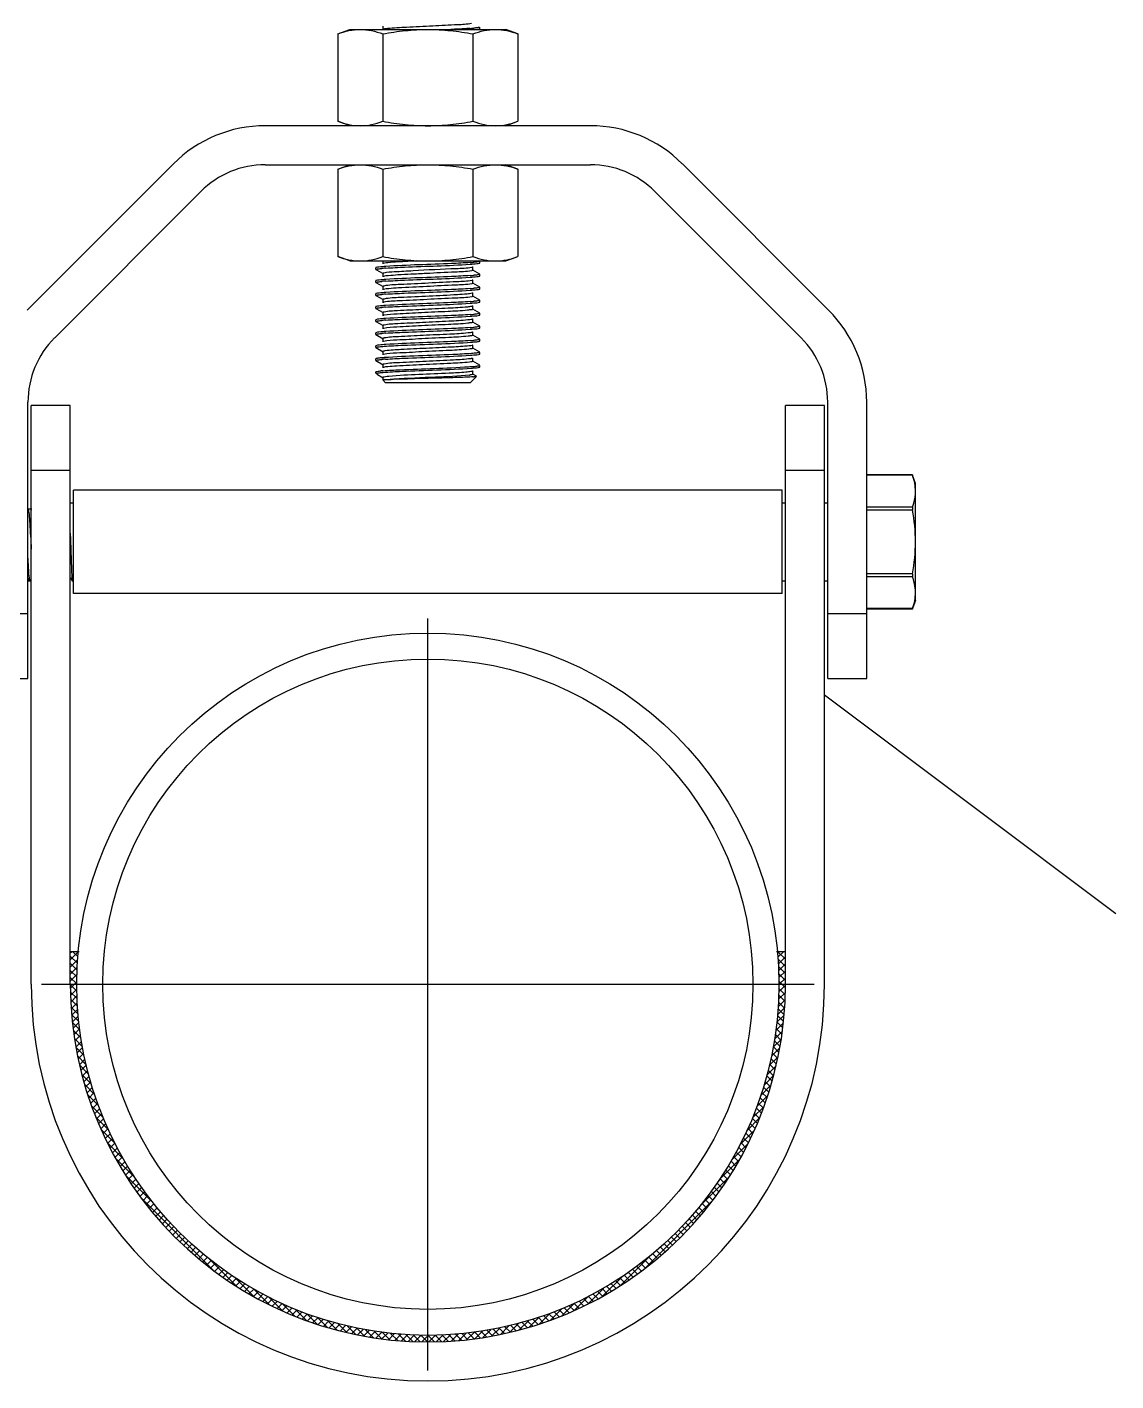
# Model space of a CAD drawing. Extents: x 27938 to 1507990, y 110129 to 923079.
# Drawn here: x 460858 to 462852, y 338932 to 341410 of the extents above; entities that cross this region are included whole.
import ezdxf

# ---------------------------------------------------------------- set-up
doc = ezdxf.new("R2010")
doc.units = 0
doc.header["$LTSCALE"] = 1000
doc.header["$MEASUREMENT"] = 0
doc.linetypes.add('CENTER', pattern=[50.8, 31.75, -6.35, 6.35, -6.35])
doc.styles.get("Standard").update_dxf_attribs({"font": 'gbenor.shx', "bigfont": 'gbcbig.shx'})
doc.dimstyles.get("Standard").update_dxf_attribs({"dimtxt": 0.18, "dimasz": 0.18, "dimexe": 0.18, "dimexo": 0.0625, "dimgap": 0.09, "dimtad": 0, "dimtih": 1, "dimtoh": 1, "dimdec": 4, "dimzin": 0, "dimdsep": 46, "dimtxsty": 'Standard', "dimcen": 0.09, "dimadec": 0, "dimazin": 0, "dimtfac": 1, "dimtdec": 4, "dimtofl": 0, "dimtmove": 0, "dimatfit": 3, "dimfxl": 1, "dimtolj": 1, "dimtzin": 0, "dimarcsym": 0})

msp = doc.modelspace()

# ---------------------------------------------------------------- hatches: boundary and pattern name
h = msp.add_hatch()
h.set_pattern_fill('ANSI37', color=256, scale=2.904, style=0)
h.set_pattern_definition([(45, (601191.733, 604978.367), (-6.51966594, 6.51966594), []), (135, (601191.733, 604978.367), (-6.51966594, -6.51966594), [])])
h.paths.add_polyline_path([(462246.9, 339717.8), (462232.3, 339717.8, -0.023186), (462235, 339658.3, -1), (460949.1, 339658.3, -0.023186), (460951.9, 339717.8), (460937.2, 339717.8), (460937.2, 339658.3, 1), (462246.9, 339658.3)])

# ---------------------------------------------------------------- linework, layer by layer
at = {"linetype": 'Continuous'}
for p, q in [((461427.1, 341398.1), (461449.2, 341406.1)), ((461427.1, 341398.1), (461427.1, 341238)), ((461449.2, 341406.1), (461735, 341406.1)), ((461509.6, 341398.1), (461509.6, 341238)), ((461509.7, 341411.9), (461509.7, 341405.9)), ((461674.6, 341398.1), (461674.6, 341238)), ((461687.1, 341407.1), (461687.3, 341407.4)), ((461687.3, 341407.4), (461687.3, 341410.4)), ((461687.3, 341407.4), (461687.3, 341410.4)), ((461757.1, 341398.1), (461735, 341406.1)), ((461757.1, 341398.1), (461757.1, 341238)), ((461889.7, 341229.9), (461294.4, 341229.9)), ((461449.2, 341229.9), (461427.1, 341238)), ((461735, 341229.9), (461757.1, 341238)), ((461126, 341160.2), (460858.1, 340892.3)), ((461294.4, 341158.5), (461889.7, 341158.5)), ((461427.1, 341150.4), (461449.2, 341158.5)), ((461427.1, 341150.4), (461427.1, 340990.3)), ((461509.6, 341150.4), (461509.6, 340990.3)), ((461674.6, 341150.4), (461674.6, 340990.3)), ((461757.1, 341150.4), (461735, 341158.5)), ((461757.1, 341150.4), (461757.1, 340990.3)), ((462326, 340892.3), (462058.1, 341160.2)), ((460908.7, 340841.8), (461176.5, 341109.7)), ((462007.6, 341109.7), (462275.5, 340841.8)), ((461449.2, 340982.3), (461427.1, 340990.3)), ((461449.2, 340982.3), (461735, 340982.3)), ((461497, 340970.1), (461496.8, 340969.8)), ((461496.8, 340966.9), (461496.8, 340969.8)), ((461496.8, 340966.9), (461496.8, 340969.8)), ((461509.7, 340983.2), (461509.7, 340977.3)), ((461674.4, 340965.4), (461674.4, 340971.3)), ((461687.1, 340978.5), (461687.3, 340978.8)), ((461687.3, 340978.8), (461687.3, 340981.7)), ((461687.3, 340978.8), (461687.3, 340981.7)), ((461735, 340982.3), (461757.1, 340990.3)), ((461497, 340946.3), (461496.8, 340946)), ((461496.8, 340943), (461496.8, 340946)), ((461496.8, 340943), (461496.8, 340946)), ((461497, 340966.6), (461510, 340959.1)), ((461509.7, 340959.4), (461509.7, 340953.5)), ((461687.1, 340958.2), (461674.2, 340965.7)), ((461674.4, 340941.6), (461674.4, 340947.5)), ((461687.1, 340954.7), (461687.3, 340954.9)), ((461687.3, 340954.9), (461687.3, 340957.9)), ((461687.3, 340954.9), (461687.3, 340957.9)), ((461497, 340922.5), (461496.8, 340922.2)), ((461496.8, 340919.2), (461496.8, 340922.2)), ((461496.8, 340919.2), (461496.8, 340922.2)), ((461497, 340942.8), (461510, 340935.3)), ((461497, 340919), (461510, 340911.5)), ((461509.7, 340935.6), (461509.7, 340929.6)), ((461673, 340940.8), (461672.4, 340940.7)), ((461687.1, 340934.4), (461674.2, 340941.9)), ((461674.4, 340917.7), (461674.4, 340923.7)), ((461687.1, 340930.9), (461687.3, 340931.1)), ((461687.3, 340931.1), (461687.3, 340934.1)), ((461687.3, 340931.1), (461687.3, 340934.1)), ((461497, 340898.7), (461496.8, 340898.4)), ((461496.8, 340895.4), (461496.8, 340898.4)), ((461496.8, 340895.4), (461496.8, 340898.4)), ((461497, 340895.2), (461510, 340887.7)), ((461509.7, 340911.8), (461509.7, 340905.8)), ((461673.3, 340917.1), (461672.4, 340916.9)), ((461687.1, 340910.6), (461674.2, 340918)), ((461687.1, 340886.7), (461674.2, 340894.2)), ((461674.4, 340893.9), (461674.4, 340899.9)), ((461687.1, 340907.1), (461687.3, 340907.3)), ((461687.3, 340907.3), (461687.3, 340910.3)), ((461687.3, 340907.3), (461687.3, 340910.3)), ((461497, 340874.8), (461496.8, 340874.6)), ((461496.8, 340871.6), (461496.8, 340874.6)), ((461496.8, 340871.6), (461496.8, 340874.6)), ((461497, 340871.3), (461510, 340863.9)), ((461509.7, 340888), (461509.7, 340882)), ((461687.1, 340862.9), (461674.2, 340870.4)), ((461674.4, 340870.1), (461674.4, 340876.1)), ((461687.1, 340883.2), (461687.3, 340883.5)), ((461687.3, 340883.5), (461687.3, 340886.5)), ((461687.3, 340883.5), (461687.3, 340886.5)), ((461497, 340851), (461496.8, 340850.8)), ((461496.8, 340847.8), (461496.8, 340850.8)), ((461496.8, 340847.8), (461496.8, 340850.8)), ((461497, 340847.5), (461510, 340840)), ((461509.7, 340864.2), (461509.7, 340858.2)), ((461687.1, 340839.1), (461674.2, 340846.6)), ((461674.4, 340846.3), (461674.4, 340852.3)), ((461687.1, 340859.4), (461687.3, 340859.7)), ((461687.3, 340859.7), (461687.3, 340862.7)), ((461687.3, 340859.7), (461687.3, 340862.7)), ((461497, 340827.2), (461496.8, 340827)), ((461496.8, 340824), (461496.8, 340827)), ((461496.8, 340824), (461496.8, 340827)), ((461497, 340823.7), (461510, 340816.2)), ((461509.7, 340840.3), (461509.7, 340834.4)), ((461687.1, 340815.3), (461674.2, 340822.8)), ((461674.4, 340822.5), (461674.4, 340828.4)), ((461687.1, 340835.6), (461687.3, 340835.9)), ((461687.3, 340835.9), (461687.3, 340838.9)), ((461687.3, 340835.9), (461687.3, 340838.9)), ((461497, 340803.4), (461496.8, 340803.1)), ((461496.8, 340800.2), (461496.8, 340803.1)), ((461496.8, 340800.2), (461496.8, 340803.1)), ((461497, 340799.9), (461510, 340792.4)), ((461509.7, 340816.5), (461509.7, 340810.6)), ((461687.1, 340791.5), (461674.2, 340799)), ((461674.4, 340798.7), (461674.4, 340804.6)), ((461687.1, 340811.8), (461687.3, 340812.1)), ((461687.3, 340812.1), (461687.3, 340815)), ((461687.3, 340812.1), (461687.3, 340815)), ((461496.8, 340779.3), (461496.9, 340779.4)), ((461496.8, 340777.2), (461496.8, 340779.3)), ((461496.8, 340777.2), (461499.5, 340777.2)), ((461496.9, 340779.4), (461497, 340779.6)), ((461498.9, 340775.1), (461499.8, 340774.5)), ((461499.8, 340774.5), (461510, 340768.6)), ((461509.7, 340792.7), (461509.7, 340786.8)), ((461669.5, 340759.4), (461681.1, 340771)), ((461674.2, 340780.5), (461675.3, 340781.1)), ((461681, 340771.2), (461674.2, 340775.2)), ((461674.4, 340774.9), (461674.4, 340780.8)), ((461687.1, 340788), (461687.3, 340788.3)), ((461687.2, 340791), (461687.2, 340791.1)), ((461687.3, 340788.3), (461687.3, 340791.2)), ((461687.3, 340788.3), (461687.3, 340791.2)), ((461509.7, 340768.9), (461509.7, 340764.4)), ((461515.3, 340764.4), (461509.7, 340764.4)), ((461514.7, 340759.4), (461509.7, 340764.4)), ((461669.5, 340759.4), (461514.7, 340759.4)), ((460859.8, 340217.9), (460859.8, 340723.9)), ((462324.3, 340217.9), (462324.3, 340723.9)), ((462395.8, 340217.9), (462395.8, 340723.9)), ((460937.2, 340718), (460865.8, 340718)), ((460865.8, 339658.3), (460865.8, 340718)), ((460937.2, 339658.3), (460937.2, 340718)), ((462318.4, 340718), (462246.9, 340718)), ((462246.9, 339658.3), (462246.9, 340718)), ((462318.4, 339658.3), (462318.4, 340718)), ((460937.2, 340598.9), (460865.8, 340598.9)), ((462318.4, 340598.9), (462246.9, 340598.9)), ((462479.4, 340590.7), (462395.8, 340590.7)), ((462479.6, 340589.9), (462395.8, 340589.9)), ((462479.4, 340590.7), (462479.6, 340589.9)), ((462485.1, 340575.1), (462479.6, 340589.9)), ((462485.1, 340360.8), (462485.1, 340575.1)), ((462241, 340562.6), (460943.2, 340562.6)), ((460943.2, 340373.3), (460943.2, 340562.6)), ((462241, 340373.3), (462241, 340562.6)), ((460860.2, 340527.8), (460859.8, 340528.3)), ((460865, 340528), (460859.8, 340528)), ((460865.8, 340529.7), (460864.9, 340528)), ((460937.2, 340539.4), (460943.2, 340539.4)), ((460937.2, 340539.4), (460943.2, 340539.4)), ((462241, 340539.4), (462246.9, 340539.4)), ((462241, 340539.4), (462246.9, 340539.4)), ((462318.4, 340539.4), (462324.3, 340539.4)), ((462318.4, 340539.4), (462324.3, 340539.4)), ((462479.6, 340531.5), (462395.8, 340531.5)), ((462479.6, 340526.3), (462395.8, 340526.3)), ((460859.8, 340398.5), (460860.9, 340396.7)), ((460864, 340396.7), (460865.8, 340399.8)), ((460937.2, 340401.6), (460938.1, 340401.6)), ((460937.8, 340401.8), (460937.9, 340401.6)), ((460937.9, 340401.6), (460940.8, 340396.5)), ((462479.6, 340409.5), (462395.8, 340409.5)), ((462479.6, 340404.3), (462395.8, 340404.3)), ((460860.9, 340396.7), (460861.1, 340396.5)), ((460861.1, 340396.5), (460863.7, 340396.5)), ((460861.1, 340396.5), (460863.7, 340396.5)), ((460864, 340396.7), (460863.7, 340396.5)), ((460940.8, 340396.5), (460940.9, 340396.5)), ((460940.9, 340396.5), (460943.2, 340396.5)), ((460940.9, 340396.5), (460943.2, 340396.5)), ((462241, 340373.3), (460943.2, 340373.3)), ((462241, 340396.5), (462246.9, 340396.5)), ((462241, 340396.5), (462246.9, 340396.5)), ((462318.4, 340396.5), (462324.3, 340396.5)), ((462318.4, 340396.5), (462324.3, 340396.5)), ((462485.1, 340360.8), (462479.6, 340345.9)), ((460788.4, 340336.9), (460859.8, 340336.9)), ((462324.3, 340336.9), (462395.8, 340336.9)), ((462479.6, 340345.9), (462395.8, 340345.9)), ((462479.4, 340345.1), (462395.8, 340345.1)), ((462479.6, 340345.9), (462479.4, 340345.1)), ((460788.4, 340217.9), (460859.8, 340217.9)), ((462324.3, 340217.9), (462395.8, 340217.9)), ((460953.4, 339717.8), (460937.2, 339717.8)), ((462246.9, 339717.8), (462230.8, 339717.8))]:
    msp.add_line(p, q, dxfattribs=at)
at = {"color": 0, "linetype": 'CENTER'}
for p, q in [((461592.1, 338951), (461592.1, 340327.7)), ((460884.8, 339658.3), (462299.3, 339658.3))]:
    msp.add_line(p, q, dxfattribs=at)
at = {"linetype": 'Continuous'}
for radius in [642.9, 595.3]:
    msp.add_circle((461592.1, 339658.3), radius, dxfattribs=at)
for centre, radius, start, end in [((461641.8, 341819.1), 412, 273.8133, 274.8057), ((461672.5, 341484.9), 79.4, 277.0234, 277.4125), ((461294.4, 340991.8), 238.1, 90, 135), ((461889.7, 340991.8), 238.1, 45, 90), ((461294.4, 340991.8), 166.7, 90, 135), ((461889.7, 340991.8), 166.7, 45, 90), ((461542.5, 340556.3), 413.8, 93.801, 94.806), ((461641.9, 341388.4), 409.9, 273.83, 274.8033), ((461542.9, 340527.9), 418.5, 93.7705, 94.8059), ((461641.9, 341364.7), 410.1, 273.8287, 274.8033), ((461668.4, 340983.8), 19.7, 281.4638, 282.555), ((461542, 340515.2), 407.3, 93.848, 94.803), ((461642, 341340.5), 409.6, 273.8318, 274.8033), ((461542.1, 340490.2), 408.5, 93.8383, 94.8045), ((461642.2, 341313.9), 406.9, 273.8501, 274.8032), ((461542.2, 340464.5), 410.4, 93.8243, 94.8054), ((461642, 341292.2), 409, 273.8361, 274.8034), ((462157.6, 340723.9), 238.1, 0, 45), ((461542.5, 340437.4), 413.7, 93.8019, 94.806), ((461642, 341269.3), 409.9, 273.8301, 274.8033), ((461026.5, 340723.9), 166.7, 135, 180), ((461641.9, 341245.7), 410.1, 273.8286, 274.8033), ((462157.6, 340723.9), 166.7, 0, 45), ((461542, 340396.2), 407.3, 93.8481, 94.803), ((461532.3, 340494.9), 287.3, 94.5029, 95.1286), ((461538.3, 340417.2), 362.3, 94.4288, 94.5479), ((461657.9, 340859.3), 86.5, 277.0601, 277.7461), ((461663.2, 340928.1), 158.4, 274.1459, 274.589), ((461592.1, 339658.3), 726.3, 180, 0), ((461592.1, 339658.3), 654.9, 180, 0)]:
    msp.add_arc(centre, radius, start, end, dxfattribs=at)
for points, knots in [([(461672, 341416.9), (461663.6, 341415.3), (461639.8, 341414.4), (461600.1, 341412.1), (461557.5, 341410.2), (461529.8, 341408.8), (461518.4, 341407.7)], [0, 0, 0, 0, 0.167345, 0.461239, 0.776453, 1, 1, 1, 1]), ([(461427.1, 341398.1), (461433.8, 341400.5), (461447.3, 341404.6), (461461.4, 341406.1), (461468.3, 341406.1)], [0, 0, 0, 0, 0.506411, 1, 1, 1, 1]), ([(461468.3, 341406.1), (461475.3, 341406.1), (461489.4, 341404.6), (461502.9, 341400.5), (461509.6, 341398.1)], [0, 0, 0, 0, 0.493589, 1, 1, 1, 1]), ([(461509.6, 341398.1), (461523.2, 341400.6), (461550.6, 341404.6), (461578.2, 341406.1), (461592.1, 341406.1)], [0, 0, 0, 0, 0.500036, 1, 1, 1, 1]), ([(461518.4, 341407.7), (461517.4, 341407.6), (461514.6, 341407.1), (461511.5, 341407.1), (461510, 341406.2)], [0, 0, 0, 0, 0.374818, 1, 1, 1, 1]), ([(461592.1, 341406.1), (461605.9, 341406.1), (461633.6, 341404.6), (461661, 341400.6), (461674.6, 341398.1)], [0, 0, 0, 0, 0.499964, 1, 1, 1, 1]), ([(461669.2, 341408), (461666.7, 341407.8), (461655, 341407.1), (461643.3, 341406.6), (461634, 341406.1)], [0, 0, 0, 0, 0.209715, 1, 1, 1, 1]), ([(461674.6, 341398.1), (461681.3, 341400.5), (461694.8, 341404.6), (461708.9, 341406.1), (461715.8, 341406.1)], [0, 0, 0, 0, 0.506411, 1, 1, 1, 1]), ([(461687.3, 341410.4), (461687.3, 341409.9), (461685, 341409.6), (461683.9, 341409.3), (461682.7, 341409.2)], [0, 0, 0, 0, 0.271552, 1, 1, 1, 1]), ([(461682.8, 341406.2), (461683.3, 341406.3), (461684.7, 341406.5), (461686.3, 341406.7), (461687.1, 341407.1)], [0, 0, 0, 0, 0.362796, 1, 1, 1, 1]), ([(461715.8, 341406.1), (461722.8, 341406.1), (461736.8, 341404.6), (461750.4, 341400.5), (461757.1, 341398.1)], [0, 0, 0, 0, 0.493589, 1, 1, 1, 1]), ([(461427.1, 341238), (461433.8, 341235.5), (461447.3, 341231.5), (461461.4, 341229.9), (461468.3, 341229.9)], [0, 0, 0, 0, 0.506411, 1, 1, 1, 1]), ([(461468.3, 341229.9), (461475.3, 341229.9), (461489.4, 341231.5), (461502.9, 341235.5), (461509.6, 341238)], [0, 0, 0, 0, 0.493589, 1, 1, 1, 1]), ([(461509.6, 341238), (461523.2, 341235.5), (461550.6, 341231.4), (461578.2, 341229.9), (461592.1, 341229.9)], [0, 0, 0, 0, 0.500036, 1, 1, 1, 1]), ([(461592.1, 341229.9), (461605.9, 341229.9), (461633.6, 341231.4), (461661, 341235.5), (461674.6, 341238)], [0, 0, 0, 0, 0.499964, 1, 1, 1, 1]), ([(461674.6, 341238), (461681.3, 341235.5), (461694.8, 341231.5), (461708.9, 341229.9), (461715.8, 341229.9)], [0, 0, 0, 0, 0.506411, 1, 1, 1, 1]), ([(461715.8, 341229.9), (461722.8, 341229.9), (461736.8, 341231.5), (461750.4, 341235.5), (461757.1, 341238)], [0, 0, 0, 0, 0.493589, 1, 1, 1, 1]), ([(461427.1, 341150.4), (461433.8, 341152.9), (461447.3, 341156.9), (461461.4, 341158.5), (461468.3, 341158.5)], [0, 0, 0, 0, 0.506411, 1, 1, 1, 1]), ([(461468.3, 341158.5), (461475.3, 341158.5), (461489.4, 341156.9), (461502.9, 341152.9), (461509.6, 341150.4)], [0, 0, 0, 0, 0.493589, 1, 1, 1, 1]), ([(461509.6, 341150.4), (461523.2, 341152.9), (461550.6, 341157), (461578.2, 341158.5), (461592.1, 341158.5)], [0, 0, 0, 0, 0.500036, 1, 1, 1, 1]), ([(461592.1, 341158.5), (461605.9, 341158.5), (461633.6, 341157), (461661, 341152.9), (461674.6, 341150.4)], [0, 0, 0, 0, 0.499964, 1, 1, 1, 1]), ([(461674.6, 341150.4), (461681.3, 341152.9), (461694.8, 341156.9), (461708.9, 341158.5), (461715.8, 341158.5)], [0, 0, 0, 0, 0.506411, 1, 1, 1, 1]), ([(461715.8, 341158.5), (461722.8, 341158.5), (461736.8, 341156.9), (461750.4, 341152.9), (461757.1, 341150.4)], [0, 0, 0, 0, 0.493589, 1, 1, 1, 1]), ([(461427.1, 340990.3), (461433.8, 340987.9), (461447.3, 340983.8), (461461.4, 340982.3), (461468.3, 340982.3)], [0, 0, 0, 0, 0.506411, 1, 1, 1, 1]), ([(461468.3, 340982.3), (461475.3, 340982.3), (461489.4, 340983.8), (461502.9, 340987.9), (461509.6, 340990.3)], [0, 0, 0, 0, 0.493589, 1, 1, 1, 1]), ([(461496.8, 340966.9), (461496.8, 340967.3), (461499.1, 340967.6), (461500.3, 340967.9), (461501.4, 340968)], [0, 0, 0, 0, 0.271489, 1, 1, 1, 1]), ([(461514.9, 340972.2), (461510.8, 340971.9), (461505, 340971.1), (461498.7, 340971), (461497.1, 340970.1)], [0, 0, 0, 0, 0.690397, 1, 1, 1, 1]), ([(461509.6, 340990.3), (461523.2, 340987.8), (461550.6, 340983.8), (461578.2, 340982.3), (461592.1, 340982.3)], [0, 0, 0, 0, 0.500036, 1, 1, 1, 1]), ([(461519, 340979.1), (461517.8, 340979), (461514.8, 340978.5), (461511.6, 340978.5), (461510, 340977.6)], [0, 0, 0, 0, 0.376069, 1, 1, 1, 1]), ([(461672.7, 340970.5), (461663.4, 340968.5), (461627.2, 340967.7), (461580, 340965), (461535.9, 340962.4), (461517.9, 340961.6), (461511.7, 340960.2)], [0, 0, 0, 0, 0.177393, 0.66769, 0.881926, 1, 1, 1, 1]), ([(461669.3, 340979.4), (461658.1, 340978.6), (461606.6, 340976.1), (461555, 340974.9), (461514.9, 340972.2)], [0, 0, 0, 0, 0.219163, 1, 1, 1, 1]), ([(461515.1, 340969.2), (461526.4, 340970), (461577.8, 340972.5), (461629.3, 340973.7), (461669.3, 340976.4)], [0, 0, 0, 0, 0.219847, 1, 1, 1, 1]), ([(461571.6, 340982.3), (461566.2, 340982), (461548.7, 340981.1), (461531.1, 340980.3), (461519, 340979.1)], [0, 0, 0, 0, 0.307606, 1, 1, 1, 1]), ([(461592.1, 340982.3), (461605.9, 340982.3), (461633.6, 340983.8), (461661, 340987.8), (461674.6, 340990.3)], [0, 0, 0, 0, 0.499964, 1, 1, 1, 1]), ([(461669.3, 340976.4), (461673.4, 340976.7), (461679.2, 340977.5), (461685.5, 340977.6), (461687.1, 340978.5)], [0, 0, 0, 0, 0.69032, 1, 1, 1, 1]), ([(461674.2, 340971), (461674, 340970.9), (461673.5, 340970.7), (461673, 340970.6), (461672.7, 340970.5)], [0, 0, 0, 0, 0.399724, 1, 1, 1, 1]), ([(461674.6, 340990.3), (461681.3, 340987.9), (461694.8, 340983.8), (461708.9, 340982.3), (461715.8, 340982.3)], [0, 0, 0, 0, 0.506411, 1, 1, 1, 1]), ([(461687.3, 340981.7), (461687.3, 340981.3), (461685, 340981), (461683.9, 340980.7), (461682.7, 340980.6)], [0, 0, 0, 0, 0.271498, 1, 1, 1, 1]), ([(461715.8, 340982.3), (461722.8, 340982.3), (461736.8, 340983.8), (461750.4, 340987.9), (461757.1, 340990.3)], [0, 0, 0, 0, 0.493589, 1, 1, 1, 1]), ([(461496.8, 340943), (461496.8, 340943.5), (461499.1, 340943.8), (461500.3, 340944.1), (461501.5, 340944.2)], [0, 0, 0, 0, 0.271295, 1, 1, 1, 1]), ([(461515.1, 340948.4), (461510.9, 340948.1), (461505.1, 340947.3), (461498.7, 340947.2), (461497.1, 340946.3)], [0, 0, 0, 0, 0.690611, 1, 1, 1, 1]), ([(461511.7, 340960.2), (461511.2, 340960.1), (461510.6, 340960), (461509.7, 340959.6), (461509.7, 340959.4)], [0, 0, 0, 0, 0.704879, 1, 1, 1, 1]), ([(461510.6, 340954), (461510.5, 340954), (461510.3, 340953.9), (461510.1, 340953.8), (461510, 340953.8)], [0, 0, 0, 0, 0.566217, 1, 1, 1, 1]), ([(461672.3, 340964.5), (461662.4, 340962.5), (461634.3, 340961.8), (461597.4, 340959.6), (461562.4, 340958), (461539.3, 340956.9), (461522.5, 340955.5), (461513.5, 340954.9), (461510.6, 340954)], [0, 0, 0, 0, 0.187457, 0.515971, 0.686936, 0.835422, 0.943971, 1, 1, 1, 1]), ([(461673, 340946.8), (461663.9, 340944.6), (461637.1, 340944.3), (461593.3, 340941.5), (461548.9, 340939.1), (461521.4, 340938.5), (461511.7, 340936.4)], [0, 0, 0, 0, 0.173043, 0.493074, 0.817013, 1, 1, 1, 1]), ([(461669.3, 340955.6), (461658.1, 340954.8), (461606.7, 340952.3), (461555.2, 340951.1), (461515.1, 340948.4)], [0, 0, 0, 0, 0.218984, 1, 1, 1, 1]), ([(461515.4, 340945.4), (461526.7, 340946.2), (461578, 340948.7), (461629.4, 340949.9), (461669.3, 340952.6)], [0, 0, 0, 0, 0.220532, 1, 1, 1, 1]), ([(461669.3, 340952.6), (461673.5, 340952.9), (461679.2, 340953.7), (461685.5, 340953.8), (461687.1, 340954.7)], [0, 0, 0, 0, 0.690291, 1, 1, 1, 1]), ([(461674.4, 340965.4), (461674.4, 340965.2), (461673.7, 340964.8), (461673.1, 340964.7), (461672.7, 340964.6)], [0, 0, 0, 0, 0.300214, 1, 1, 1, 1]), ([(461674.2, 340947.2), (461674, 340947.1), (461673.6, 340947), (461673.2, 340946.9), (461673, 340946.8)], [0, 0, 0, 0, 0.410179, 1, 1, 1, 1]), ([(461687.3, 340957.9), (461687.3, 340957.5), (461685, 340957.2), (461683.9, 340956.9), (461682.7, 340956.7)], [0, 0, 0, 0, 0.271487, 1, 1, 1, 1]), ([(461496.8, 340919.2), (461496.8, 340919.7), (461499.1, 340919.9), (461500.2, 340920.3), (461501.4, 340920.4)], [0, 0, 0, 0, 0.271606, 1, 1, 1, 1]), ([(461515.4, 340924.6), (461511.1, 340924.3), (461505.2, 340923.5), (461498.7, 340923.4), (461497.1, 340922.5)], [0, 0, 0, 0, 0.690892, 1, 1, 1, 1]), ([(461511.7, 340936.4), (461511.2, 340936.3), (461510.6, 340936.2), (461509.7, 340935.8), (461509.7, 340935.6)], [0, 0, 0, 0, 0.705077, 1, 1, 1, 1]), ([(461510.9, 340930.3), (461510.7, 340930.2), (461510.4, 340930.1), (461510.1, 340930), (461510, 340929.9)], [0, 0, 0, 0, 0.579663, 1, 1, 1, 1]), ([(461672.4, 340940.7), (461662.6, 340938.7), (461634.9, 340938.1), (461590.2, 340935.3), (461549.4, 340933.8), (461523.2, 340931.8), (461514, 340931.1), (461510.9, 340930.3)], [0, 0, 0, 0, 0.184913, 0.510935, 0.830756, 0.941119, 1, 1, 1, 1]), ([(461673.3, 340923.1), (461670.2, 340922.2), (461661.1, 340921.6), (461634.9, 340919.5), (461594, 340918.1), (461549.4, 340915.3), (461521.6, 340914.7), (461511.8, 340912.6)], [0, 0, 0, 0, 0.058467, 0.168569, 0.488344, 0.81473, 1, 1, 1, 1]), ([(461514.7, 340921.6), (461526, 340922.4), (461577.6, 340924.8), (461629.2, 340926), (461669.5, 340928.8)], [0, 0, 0, 0, 0.219027, 1, 1, 1, 1]), ([(461669.3, 340931.7), (461658.1, 340931), (461606.8, 340928.5), (461555.4, 340927.3), (461515.4, 340924.6)], [0, 0, 0, 0, 0.218636, 1, 1, 1, 1]), ([(461669.5, 340928.8), (461673.6, 340929.1), (461679.3, 340929.8), (461685.5, 340930), (461687.1, 340930.9)], [0, 0, 0, 0, 0.69012, 1, 1, 1, 1]), ([(461674.4, 340941.6), (461674.4, 340941.4), (461673.8, 340941), (461673.4, 340940.9), (461673, 340940.8)], [0, 0, 0, 0, 0.308051, 1, 1, 1, 1]), ([(461674.2, 340923.4), (461674.1, 340923.3), (461673.8, 340923.2), (461673.5, 340923.1), (461673.3, 340923.1)], [0, 0, 0, 0, 0.42214, 1, 1, 1, 1]), ([(461687.3, 340934.1), (461687.3, 340933.7), (461685, 340933.4), (461683.9, 340933.1), (461682.7, 340932.9)], [0, 0, 0, 0, 0.271512, 1, 1, 1, 1]), ([(461496.8, 340895.4), (461496.8, 340895.8), (461499.1, 340896.1), (461500.2, 340896.4), (461501.4, 340896.6)], [0, 0, 0, 0, 0.271632, 1, 1, 1, 1]), ([(461514.7, 340900.7), (461510.6, 340900.5), (461504.9, 340899.7), (461498.6, 340899.6), (461497.1, 340898.7)], [0, 0, 0, 0, 0.690153, 1, 1, 1, 1]), ([(461511.8, 340912.6), (461511.3, 340912.5), (461510.6, 340912.4), (461509.7, 340912), (461509.7, 340911.8)], [0, 0, 0, 0, 0.70574, 1, 1, 1, 1]), ([(461511.2, 340906.6), (461511, 340906.5), (461510.5, 340906.4), (461510.1, 340906.2), (461510, 340906.1)], [0, 0, 0, 0, 0.591406, 1, 1, 1, 1]), ([(461672.4, 340916.9), (461662.8, 340914.9), (461635.3, 340914.2), (461591, 340911.8), (461547.2, 340909.1), (461520.3, 340908.8), (461511.2, 340906.6)], [0, 0, 0, 0, 0.182676, 0.506256, 0.826306, 1, 1, 1, 1]), ([(461664.5, 340898), (461652.9, 340896.9), (461625.1, 340895.4), (461582.4, 340893.6), (461543.3, 340891.3), (461520, 340890.5), (461511.9, 340888.8)], [0, 0, 0, 0, 0.229817, 0.546056, 0.837001, 1, 1, 1, 1]), ([(461669.5, 340907.9), (461658.2, 340907.2), (461606.6, 340904.7), (461554.9, 340903.5), (461514.7, 340900.7)], [0, 0, 0, 0, 0.218951, 1, 1, 1, 1]), ([(461514.7, 340897.8), (461526, 340898.5), (461577.6, 340901), (461629.2, 340902.2), (461669.4, 340905)], [0, 0, 0, 0, 0.219111, 1, 1, 1, 1]), ([(461673.5, 340899.3), (461673.1, 340899.2), (461670.1, 340898.5), (461667.1, 340898.3), (461664.5, 340898)], [0, 0, 0, 0, 0.153672, 1, 1, 1, 1]), ([(461674.4, 340893.9), (461674.4, 340893), (461669.3, 340893.1), (461667, 340892.3), (461664.5, 340892)], [0, 0, 0, 0, 0.264855, 1, 1, 1, 1]), ([(461669.4, 340905), (461673.5, 340905.2), (461679.2, 340906), (461685.5, 340906.1), (461687.1, 340907.1)], [0, 0, 0, 0, 0.690251, 1, 1, 1, 1]), ([(461674.4, 340917.7), (461674.4, 340917.6), (461674, 340917.3), (461673.6, 340917.2), (461673.3, 340917.1)], [0, 0, 0, 0, 0.317825, 1, 1, 1, 1]), ([(461674.2, 340899.6), (461674.1, 340899.5), (461673.9, 340899.4), (461673.7, 340899.4), (461673.5, 340899.3)], [0, 0, 0, 0, 0.435885, 1, 1, 1, 1]), ([(461687.3, 340910.3), (461687.3, 340909.9), (461685.1, 340909.6), (461683.9, 340909.3), (461682.8, 340909.1)], [0, 0, 0, 0, 0.271635, 1, 1, 1, 1]), ([(461496.8, 340871.6), (461496.8, 340872), (461499.1, 340872.3), (461500.2, 340872.6), (461501.4, 340872.8)], [0, 0, 0, 0, 0.271604, 1, 1, 1, 1]), ([(461514.7, 340876.9), (461510.7, 340876.7), (461504.9, 340875.9), (461498.6, 340875.8), (461497.1, 340874.8)], [0, 0, 0, 0, 0.690253, 1, 1, 1, 1]), ([(461511.9, 340888.8), (461511.3, 340888.7), (461510.7, 340888.6), (461509.7, 340888.2), (461509.7, 340888)], [0, 0, 0, 0, 0.706684, 1, 1, 1, 1]), ([(461511.5, 340882.8), (461511.2, 340882.7), (461510.7, 340882.6), (461510.2, 340882.4), (461510, 340882.3)], [0, 0, 0, 0, 0.601132, 1, 1, 1, 1]), ([(461664.5, 340892), (461652.8, 340890.9), (461624.7, 340889.5), (461581.7, 340887.7), (461542.6, 340885.2), (461519.5, 340884.6), (461511.5, 340882.8)], [0, 0, 0, 0, 0.231611, 0.549958, 0.840821, 1, 1, 1, 1]), ([(461665.3, 340874.3), (461653.8, 340873.1), (461626.1, 340871.7), (461583.3, 340869.8), (461543.8, 340867.5), (461520.3, 340866.7), (461512, 340865)], [0, 0, 0, 0, 0.226067, 0.541995, 0.83483, 1, 1, 1, 1]), ([(461669.4, 340884.1), (461658.1, 340883.4), (461606.6, 340880.9), (461554.9, 340879.7), (461514.7, 340876.9)], [0, 0, 0, 0, 0.219164, 1, 1, 1, 1]), ([(461514.9, 340874), (461526.2, 340874.7), (461577.6, 340877.2), (461629.2, 340878.4), (461669.3, 340881.1)], [0, 0, 0, 0, 0.21936, 1, 1, 1, 1]), ([(461674.2, 340875.8), (461673.9, 340875.6), (461670.9, 340874.8), (461667.9, 340874.5), (461665.3, 340874.3)], [0, 0, 0, 0, 0.123476, 1, 1, 1, 1]), ([(461674.4, 340870.1), (461674.4, 340869.3), (461669.7, 340869.2), (461667.6, 340868.5), (461665.3, 340868.3)], [0, 0, 0, 0, 0.265469, 1, 1, 1, 1]), ([(461669.3, 340881.1), (461673.4, 340881.4), (461679.2, 340882.2), (461685.5, 340882.3), (461687.1, 340883.2)], [0, 0, 0, 0, 0.690307, 1, 1, 1, 1]), ([(461687.3, 340886.5), (461687.3, 340886.1), (461685, 340885.8), (461683.9, 340885.5), (461682.7, 340885.3)], [0, 0, 0, 0, 0.271547, 1, 1, 1, 1]), ([(461496.8, 340847.8), (461496.8, 340848.2), (461499.1, 340848.5), (461500.3, 340848.8), (461501.4, 340849)], [0, 0, 0, 0, 0.271494, 1, 1, 1, 1]), ([(461514.9, 340853.1), (461510.7, 340852.9), (461505, 340852.1), (461498.7, 340852), (461497.1, 340851)], [0, 0, 0, 0, 0.690391, 1, 1, 1, 1]), ([(461512, 340865), (461511.4, 340864.9), (461510.7, 340864.8), (461509.7, 340864.4), (461509.7, 340864.2)], [0, 0, 0, 0, 0.707858, 1, 1, 1, 1]), ([(461511.3, 340858.9), (461511, 340858.9), (461510.6, 340858.8), (461510.1, 340858.6), (461510, 340858.5)], [0, 0, 0, 0, 0.593362, 1, 1, 1, 1]), ([(461666.1, 340844.6), (461654.3, 340843.3), (461625.9, 340841.9), (461582.2, 340840.1), (461542.5, 340837.4), (461518.9, 340837.1), (461511.1, 340835.1)], [0, 0, 0, 0, 0.227469, 0.549388, 0.843981, 1, 1, 1, 1]), ([(461665.3, 340868.3), (461653.6, 340867.1), (461625.3, 340865.7), (461581.9, 340863.9), (461542.5, 340861.3), (461519.1, 340860.8), (461511.3, 340858.9)], [0, 0, 0, 0, 0.229681, 0.549925, 0.842622, 1, 1, 1, 1]), ([(461666.1, 340850.5), (461654.8, 340849.3), (461627.3, 340847.9), (461584.7, 340846.1), (461544.8, 340843.8), (461520.9, 340842.9), (461512.3, 340841.3)], [0, 0, 0, 0, 0.221233, 0.535572, 0.830345, 1, 1, 1, 1]), ([(461669.3, 340860.3), (461658.1, 340859.5), (461606.6, 340857.1), (461555, 340855.9), (461514.9, 340853.1)], [0, 0, 0, 0, 0.219166, 1, 1, 1, 1]), ([(461515.1, 340850.2), (461526.4, 340850.9), (461577.8, 340853.4), (461629.3, 340854.6), (461669.3, 340857.3)], [0, 0, 0, 0, 0.219828, 1, 1, 1, 1]), ([(461674.2, 340852), (461673.9, 340851.8), (461671.2, 340851), (461668.4, 340850.8), (461666.1, 340850.5)], [0, 0, 0, 0, 0.125687, 1, 1, 1, 1]), ([(461674.4, 340846.3), (461674.4, 340845.5), (461670.1, 340845.4), (461668.1, 340844.8), (461666.1, 340844.6)], [0, 0, 0, 0, 0.266222, 1, 1, 1, 1]), ([(461669.3, 340857.3), (461673.4, 340857.6), (461679.2, 340858.4), (461685.5, 340858.5), (461687.1, 340859.4)], [0, 0, 0, 0, 0.69032, 1, 1, 1, 1]), ([(461687.3, 340862.7), (461687.3, 340862.2), (461685, 340862), (461683.9, 340861.6), (461682.7, 340861.5)], [0, 0, 0, 0, 0.271499, 1, 1, 1, 1]), ([(461496.8, 340824), (461496.8, 340824.4), (461498.7, 340824.7), (461499.8, 340824.9), (461500.7, 340825.1)], [0, 0, 0, 0, 0.27423, 1, 1, 1, 1]), ([(461515.1, 340829.3), (461510.9, 340829.1), (461505.1, 340828.2), (461498.7, 340828.1), (461497.1, 340827.2)], [0, 0, 0, 0, 0.690603, 1, 1, 1, 1]), ([(461500.7, 340825.1), (461501.5, 340825.2), (461505.2, 340825.6), (461509, 340825.9), (461512.1, 340826.2)], [0, 0, 0, 0, 0.191512, 1, 1, 1, 1]), ([(461512.3, 340841.3), (461511.6, 340841.2), (461510.9, 340841), (461509.7, 340840.6), (461509.7, 340840.3)], [0, 0, 0, 0, 0.711971, 1, 1, 1, 1]), ([(461511.1, 340835.1), (461510.9, 340835), (461510.5, 340834.9), (461510.1, 340834.8), (461510, 340834.7)], [0, 0, 0, 0, 0.586259, 1, 1, 1, 1]), ([(461667, 340820.9), (461655.4, 340819.6), (461626.8, 340818.1), (461582.6, 340816.4), (461542.5, 340813.5), (461518.6, 340813.4), (461510.8, 340811.2)], [0, 0, 0, 0, 0.224291, 0.54869, 0.846043, 1, 1, 1, 1]), ([(461512.1, 340826.2), (461523.6, 340827), (461577, 340829.6), (461630.4, 340830.6), (461672.2, 340833.7)], [0, 0, 0, 0, 0.215734, 1, 1, 1, 1]), ([(461667.7, 340826.9), (461657.2, 340825.7), (461630.9, 340824.3), (461589.3, 340822.4), (461548.6, 340820.3), (461523.6, 340819.1), (461514.1, 340817.8)], [0, 0, 0, 0, 0.206521, 0.513188, 0.812618, 1, 1, 1, 1]), ([(461669.3, 340836.5), (461658.1, 340835.7), (461606.7, 340833.2), (461555.2, 340832), (461515.1, 340829.3)], [0, 0, 0, 0, 0.218993, 1, 1, 1, 1]), ([(461674.4, 340822.5), (461674.4, 340821.8), (461670.7, 340821.6), (461668.9, 340821.1), (461667, 340820.9)], [0, 0, 0, 0, 0.267546, 1, 1, 1, 1]), ([(461674.2, 340828.1), (461673.9, 340828), (461671.8, 340827.3), (461669.6, 340827.1), (461667.7, 340826.9)], [0, 0, 0, 0, 0.13181, 1, 1, 1, 1]), ([(461672.2, 340833.7), (461673.4, 340833.8), (461677.1, 340834.1), (461680.9, 340834.4), (461683.5, 340834.8)], [0, 0, 0, 0, 0.307513, 1, 1, 1, 1]), ([(461687.3, 340838.9), (461687.3, 340838.4), (461685, 340838.1), (461683.9, 340837.8), (461682.7, 340837.7)], [0, 0, 0, 0, 0.271487, 1, 1, 1, 1]), ([(461683.5, 340834.8), (461684.3, 340834.9), (461685.5, 340835.1), (461686.7, 340835.4), (461687.1, 340835.6)], [0, 0, 0, 0, 0.642962, 1, 1, 1, 1]), ([(461496.8, 340800.2), (461496.8, 340800.6), (461499.1, 340800.9), (461500.2, 340801.2), (461501.4, 340801.3)], [0, 0, 0, 0, 0.271605, 1, 1, 1, 1]), ([(461500.7, 340804.2), (461499.9, 340804.1), (461498.7, 340803.9), (461497.4, 340803.6), (461497.1, 340803.4)], [0, 0, 0, 0, 0.643685, 1, 1, 1, 1]), ([(461512.1, 340805.3), (461511, 340805.2), (461507.2, 340804.9), (461503.4, 340804.6), (461500.7, 340804.2)], [0, 0, 0, 0, 0.307291, 1, 1, 1, 1]), ([(461514.1, 340817.8), (461513.5, 340817.7), (461512.2, 340817.3), (461509.7, 340817.4), (461509.7, 340816.5)], [0, 0, 0, 0, 0.422, 1, 1, 1, 1]), ([(461510.8, 340811.2), (461510.7, 340811.2), (461510.4, 340811.1), (461510.1, 340810.9), (461510, 340810.9)], [0, 0, 0, 0, 0.574954, 1, 1, 1, 1]), ([(461668.4, 340797.2), (461657, 340795.8), (461628.2, 340794.5), (461583.7, 340792.2), (461545.2, 340790.7), (461521.4, 340788.7), (461513.3, 340788.2), (461510.6, 340787.3)], [0, 0, 0, 0, 0.21834, 0.545094, 0.846653, 0.94757, 1, 1, 1, 1]), ([(461670.5, 340803.4), (461660.2, 340801.9), (461632.9, 340800.7), (461589.4, 340798.6), (461547, 340796.2), (461521.2, 340795.4), (461512, 340793.6)], [0, 0, 0, 0, 0.196785, 0.514107, 0.823563, 1, 1, 1, 1]), ([(461672.2, 340812.9), (461660.8, 340812), (461607.4, 340809.4), (461554, 340808.4), (461512.1, 340805.3)], [0, 0, 0, 0, 0.214986, 1, 1, 1, 1]), ([(461514.7, 340802.5), (461526, 340803.3), (461577.6, 340805.8), (461629.3, 340807), (461669.5, 340809.7)], [0, 0, 0, 0, 0.219029, 1, 1, 1, 1]), ([(461674.4, 340798.7), (461674.4, 340798.1), (461671.4, 340797.8), (461669.9, 340797.4), (461668.4, 340797.2)], [0, 0, 0, 0, 0.270152, 1, 1, 1, 1]), ([(461669.5, 340809.7), (461673.6, 340810), (461679.3, 340810.8), (461685.5, 340810.9), (461687.1, 340811.8)], [0, 0, 0, 0, 0.690116, 1, 1, 1, 1]), ([(461674.2, 340804.3), (461673.8, 340804.1), (461672.5, 340803.8), (461671.3, 340803.6), (461670.5, 340803.4)], [0, 0, 0, 0, 0.362158, 1, 1, 1, 1]), ([(461683.5, 340814), (461682.8, 340813.9), (461679, 340813.4), (461675.3, 340813.1), (461672.2, 340812.9)], [0, 0, 0, 0, 0.191312, 1, 1, 1, 1]), ([(461687.3, 340815), (461687.3, 340814.7), (461685.4, 340814.4), (461684.4, 340814.1), (461683.5, 340814)], [0, 0, 0, 0, 0.274546, 1, 1, 1, 1]), ([(461497, 340779.6), (461497.1, 340779.6), (461497.3, 340779.7), (461497.4, 340779.8), (461497.5, 340779.8)], [0, 0, 0, 0, 0.441108, 1, 1, 1, 1]), ([(461497.5, 340779.8), (461498, 340779.9), (461501, 340780.6), (461504, 340780.8), (461506.6, 340781.1)], [0, 0, 0, 0, 0.146186, 1, 1, 1, 1]), ([(461498.8, 340776.6), (461498.6, 340776.4), (461498.4, 340775.8), (461498.7, 340775.3), (461498.9, 340775.1)], [0, 0, 0, 0, 0.476657, 1, 1, 1, 1]), ([(461499.5, 340777.2), (461499.3, 340777.2), (461499.1, 340777), (461498.9, 340776.7), (461498.8, 340776.6)], [0, 0, 0, 0, 0.544923, 1, 1, 1, 1]), ([(461499.5, 340777.2), (461500.1, 340777.4), (461503.4, 340777.8), (461506.8, 340778.1), (461509.6, 340778.3)], [0, 0, 0, 0, 0.182451, 1, 1, 1, 1]), ([(461512, 340793.6), (461511.4, 340793.5), (461510.8, 340793.4), (461509.7, 340793), (461509.7, 340792.7)], [0, 0, 0, 0, 0.709393, 1, 1, 1, 1]), ([(461509.7, 340781.3), (461520.3, 340782.2), (461572.7, 340784.8), (461625, 340786), (461666.7, 340788.7)], [0, 0, 0, 0, 0.203352, 1, 1, 1, 1]), ([(461511.8, 340769.8), (461511.2, 340769.6), (461510.6, 340769.5), (461509.7, 340769.1), (461509.7, 340768.9)], [0, 0, 0, 0, 0.70538, 1, 1, 1, 1]), ([(461510.6, 340787.3), (461510.5, 340787.3), (461510.3, 340787.2), (461510.1, 340787.1), (461510, 340787.1)], [0, 0, 0, 0, 0.564415, 1, 1, 1, 1]), ([(461510.4, 340778.4), (461521.7, 340779.3), (461575.5, 340781.9), (461629.5, 340783), (461672, 340786.1)], [0, 0, 0, 0, 0.210468, 1, 1, 1, 1]), ([(461520.5, 340770.9), (461519.6, 340770.8), (461516.7, 340770.5), (461513.7, 340770.2), (461511.8, 340769.8)], [0, 0, 0, 0, 0.319412, 1, 1, 1, 1]), ([(461661.8, 340778.7), (461651.6, 340777.8), (461604.5, 340775.1), (461557.3, 340774.3), (461520.5, 340770.9)], [0, 0, 0, 0, 0.217154, 1, 1, 1, 1]), ([(461668.6, 340773.4), (461647.8, 340770.8), (461601.4, 340769.6), (461555.3, 340767.4), (461530, 340765.7)], [0, 0, 0, 0, 0.452401, 1, 1, 1, 1]), ([(461674.7, 340770.2), (461673.7, 340770.1), (461668.8, 340769.8), (461663.9, 340769.5), (461659.9, 340769.4)], [0, 0, 0, 0, 0.199346, 1, 1, 1, 1]), ([(461672.5, 340780), (461671.9, 340779.9), (461668.4, 340779.3), (461664.8, 340778.9), (461661.8, 340778.7)], [0, 0, 0, 0, 0.171752, 1, 1, 1, 1]), ([(461666.7, 340788.7), (461668.2, 340788.8), (461673.4, 340789.1), (461678.5, 340789.5), (461682, 340790)], [0, 0, 0, 0, 0.305882, 1, 1, 1, 1]), ([(461674.4, 340774.9), (461674.4, 340774.4), (461672.1, 340774), (461670.8, 340773.7), (461669.6, 340773.6)], [0, 0, 0, 0, 0.273758, 1, 1, 1, 1]), ([(461672, 340786.1), (461673.1, 340786.2), (461677, 340786.5), (461680.8, 340786.8), (461683.4, 340787.2)], [0, 0, 0, 0, 0.307445, 1, 1, 1, 1]), ([(461674.2, 340780.5), (461674, 340780.4), (461673.4, 340780.2), (461672.9, 340780.1), (461672.5, 340780)], [0, 0, 0, 0, 0.395428, 1, 1, 1, 1]), ([(461681.1, 340771), (461681, 340770.9), (461679.1, 340770.5), (461677.5, 340770.4), (461675.9, 340770.3)], [0, 0, 0, 0, 0.096339, 1, 1, 1, 1]), ([(461682, 340790), (461682.7, 340790), (461684.4, 340790.3), (461686.2, 340790.4), (461687.2, 340791)], [0, 0, 0, 0, 0.373951, 1, 1, 1, 1]), ([(461683.4, 340787.2), (461684.2, 340787.3), (461685.4, 340787.5), (461686.7, 340787.8), (461687.1, 340788)], [0, 0, 0, 0, 0.643702, 1, 1, 1, 1]), ([(461687.2, 340791.1), (461687.3, 340791.1), (461687.3, 340791.1), (461687.3, 340791.2), (461687.3, 340791.2)], [0, 0, 0, 0, 0.553643, 1, 1, 1, 1]), ([(461530, 340765.7), (461528.5, 340765.6), (461523.6, 340765.2), (461518.7, 340764.8), (461515.3, 340764.4)], [0, 0, 0, 0, 0.302777, 1, 1, 1, 1]), ([(461529.4, 340765.2), (461527.9, 340765.1), (461523.2, 340764.9), (461518.5, 340764.6), (461515.3, 340764.4)], [0, 0, 0, 0, 0.306721, 1, 1, 1, 1]), ([(461659.9, 340769.4), (461650.1, 340769), (461606.6, 340767.5), (461563.1, 340766.7), (461529.4, 340765.2)], [0, 0, 0, 0, 0.225289, 1, 1, 1, 1]), ([(462479.6, 340531.5), (462480.5, 340533.9), (462483.5, 340543.4), (462485.1, 340553.3), (462485.1, 340560.7)], [0, 0, 0, 0, 0.25524, 1, 1, 1, 1]), ([(460860.2, 340527.8), (460860.2, 340527.7), (460860.3, 340527.5), (460860.3, 340527.4), (460860.4, 340527.3)], [0, 0, 0, 0, 0.445943, 1, 1, 1, 1]), ([(460860.4, 340527.3), (460860.7, 340526.2), (460861.2, 340523.3), (460862.2, 340514.8), (460863.2, 340499.7), (460864.5, 340478.4), (460865.3, 340462.8), (460865.8, 340454.7)], [0, 0, 0, 0, 0.044729, 0.121018, 0.355323, 0.665189, 1, 1, 1, 1]), ([(460865, 340528), (460865.2, 340528), (460865.6, 340527.3), (460865.7, 340526.8), (460865.8, 340526.4)], [0, 0, 0, 0, 0.304899, 1, 1, 1, 1]), ([(462479.6, 340531.5), (462479.5, 340531.2), (462479.2, 340529.5), (462479.4, 340527.7), (462479.6, 340526.3)], [0, 0, 0, 0, 0.185973, 1, 1, 1, 1]), ([(460937.2, 340484.1), (460937.6, 340473.7), (460938.1, 340458.3), (460938.7, 340438.5), (460939.2, 340425.3), (460939.6, 340414.1), (460940, 340405.6), (460940.3, 340400.2), (460940.6, 340397.6), (460940.7, 340396.8), (460940.8, 340396.5)], [0, 0, 0, 0, 0.355695, 0.525486, 0.678867, 0.808456, 0.908046, 0.972875, 0.991235, 1, 1, 1, 1]), ([(460862.9, 340398.5), (460862, 340403.5), (460861.2, 340417.5), (460860.3, 340431.4), (460859.8, 340440.4)], [0, 0, 0, 0, 0.361968, 1, 1, 1, 1]), ([(460859.8, 340401.8), (460860, 340400.7), (460860.2, 340399), (460860.6, 340397.2), (460860.9, 340396.7)], [0, 0, 0, 0, 0.654938, 1, 1, 1, 1]), ([(460863.4, 340396.9), (460863.3, 340396.9), (460863.1, 340397.5), (460863, 340398.1), (460862.9, 340398.5)], [0, 0, 0, 0, 0.180675, 1, 1, 1, 1]), ([(462479.6, 340409.5), (462479.5, 340409), (462479.3, 340407.3), (462479.2, 340405.5), (462479.6, 340404.3)], [0, 0, 0, 0, 0.299097, 1, 1, 1, 1]), ([(462485.1, 340375.1), (462485.1, 340377.6), (462484.6, 340387.5), (462482.1, 340397.3), (462479.6, 340404.3)], [0, 0, 0, 0, 0.246657, 1, 1, 1, 1]), ([(460863.7, 340396.5), (460863.7, 340396.5), (460863.5, 340396.6), (460863.4, 340396.8), (460863.4, 340396.9)], [0, 0, 0, 0, 0.371489, 1, 1, 1, 1])]:
    msp.add_open_spline(points, degree=3, knots=knots, dxfattribs=at)
for points in [[(461682.7, 341409.2), (461680.6, 341408.9), (461678.4, 341408.7), (461676.3, 341408.5)], [(461501.4, 340968), (461503.6, 340968.3), (461505.7, 340968.5), (461507.8, 340968.7)], [(461682.7, 340980.6), (461680.6, 340980.3), (461678.4, 340980.1), (461676.3, 340979.9)], [(461501.5, 340944.2), (461503.6, 340944.5), (461505.7, 340944.7), (461507.8, 340944.9)], [(461682.7, 340956.7), (461680.6, 340956.5), (461678.4, 340956.3), (461676.3, 340956.1)], [(461501.4, 340920.4), (461503.6, 340920.7), (461505.7, 340920.9), (461507.9, 340921.1)], [(461682.7, 340932.9), (461680.6, 340932.6), (461678.4, 340932.4), (461676.3, 340932.3)], [(461501.4, 340896.6), (461503.5, 340896.9), (461505.7, 340897.1), (461507.9, 340897.3)], [(461682.8, 340909.1), (461680.6, 340908.8), (461678.4, 340908.6), (461676.3, 340908.5)], [(461501.4, 340872.8), (461503.5, 340873.1), (461505.7, 340873.3), (461507.9, 340873.4)], [(461682.7, 340885.3), (461680.6, 340885), (461678.4, 340884.8), (461676.3, 340884.6)], [(461501.4, 340849), (461503.6, 340849.2), (461505.7, 340849.4), (461507.8, 340849.6)], [(461682.7, 340861.5), (461680.6, 340861.2), (461678.4, 340861), (461676.3, 340860.8)], [(461682.7, 340837.7), (461680.6, 340837.4), (461678.4, 340837.2), (461676.3, 340837)], [(461501.4, 340801.3), (461503.6, 340801.6), (461505.7, 340801.8), (461507.9, 340802)], [(462483.7, 340574.8), (462482.8, 340579.9), (462481.4, 340585), (462479.6, 340589.9)], [(462485.1, 340560.7), (462485.1, 340565.4), (462484.6, 340570.2), (462483.7, 340574.8)], [(462485.1, 340467.9), (462485.1, 340487.5), (462483, 340507.1), (462479.6, 340526.3)], [(462479.6, 340409.5), (462483, 340428.8), (462485.1, 340448.4), (462485.1, 340467.9)], [(462483.7, 340361), (462484.6, 340365.7), (462485.1, 340370.4), (462485.1, 340375.1)], [(462479.6, 340345.9), (462481.4, 340350.8), (462482.8, 340355.9), (462483.7, 340361)]]:
    msp.add_open_spline(points, degree=3, dxfattribs=at)

# ---------------------------------------------------------------- leaders
msp.add_leader([(462318.4, 340188.1), (462852.1, 339787.5)], dimstyle='Standard', override={"dimgap": 20, "dimtad": 0})

doc.saveas('drawing.dxf')
